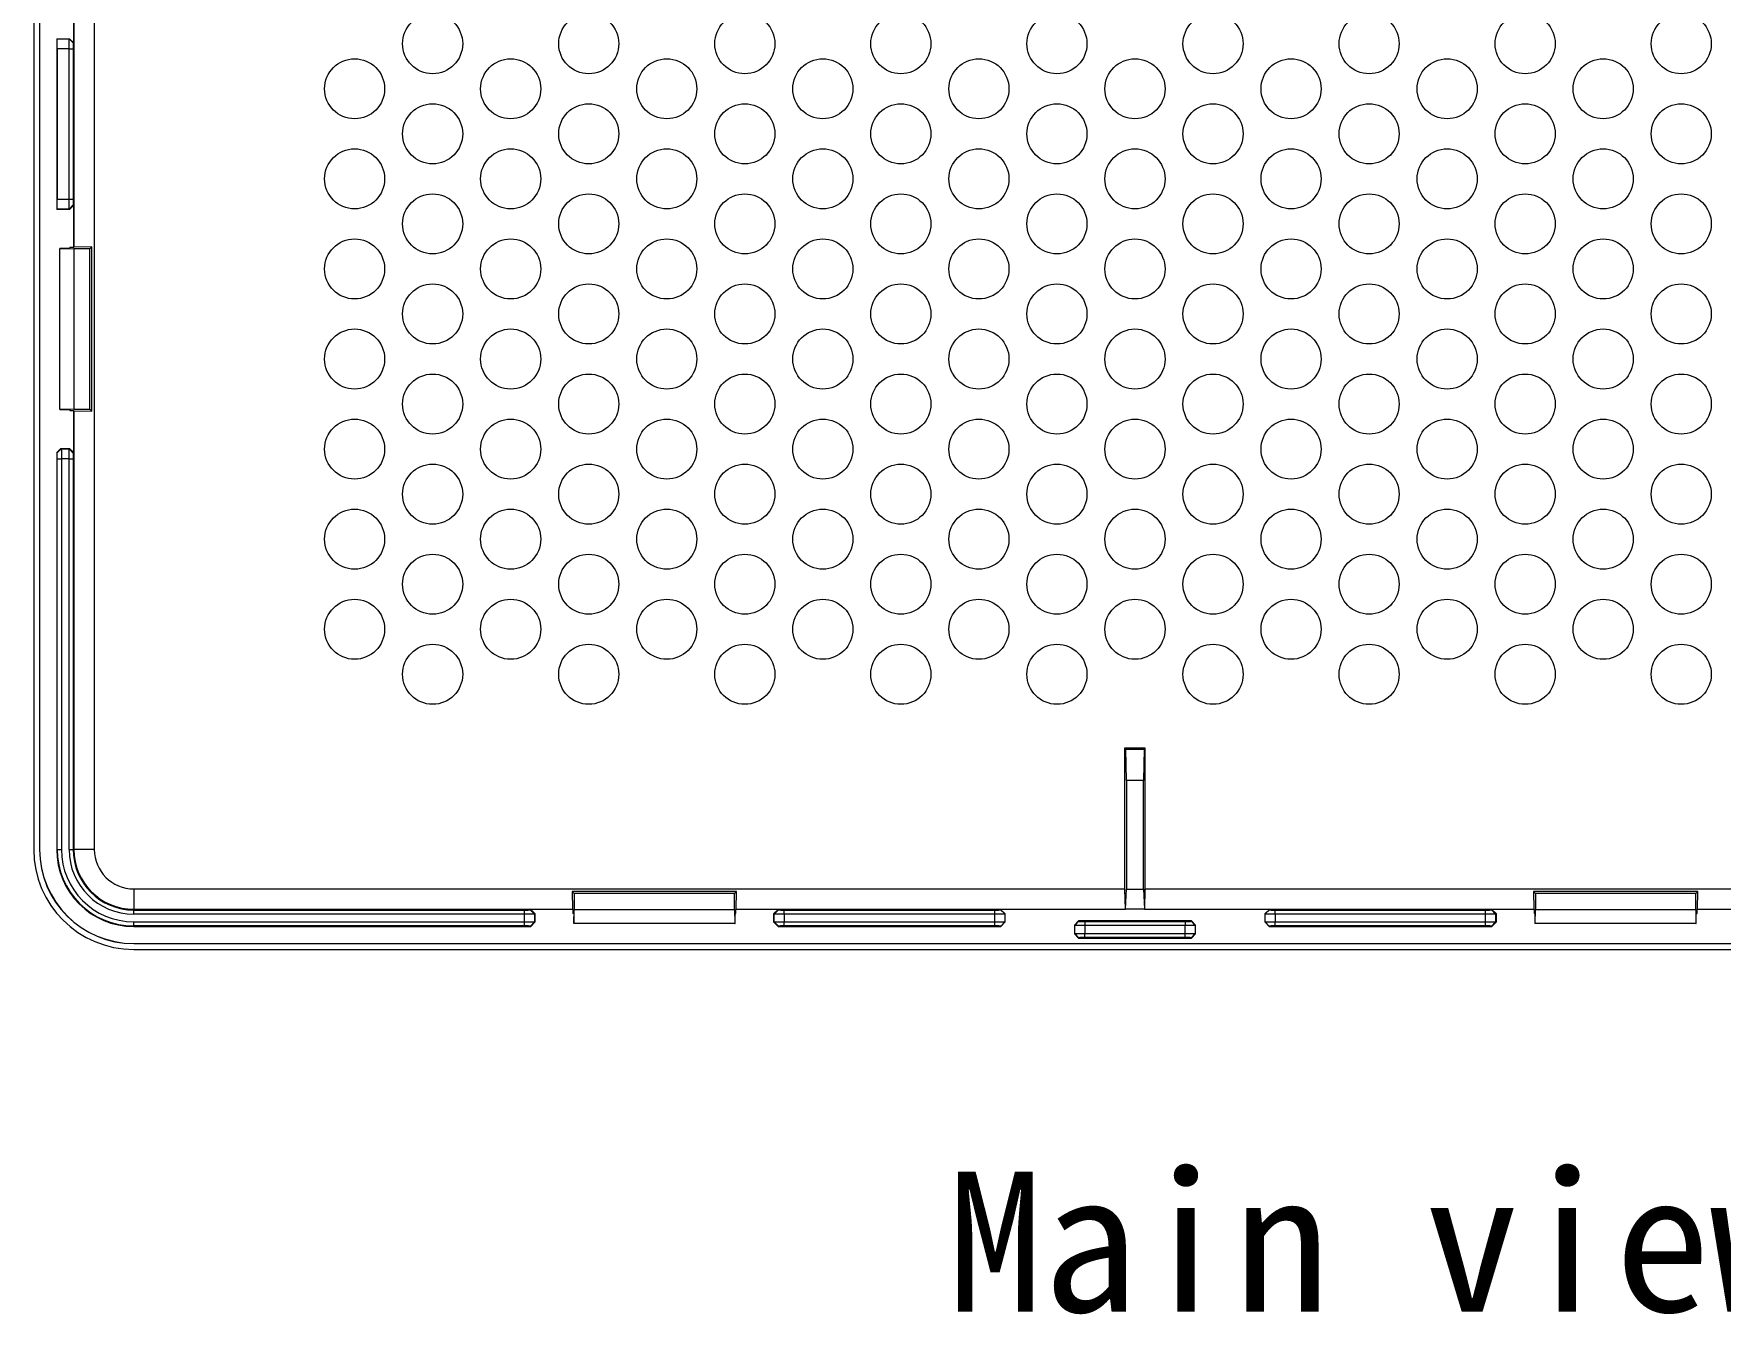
# Model space of a CAD drawing. Header units: millimetres. Extents: x 2 to 295, y 1 to 209.
# Drawn here: x 57.42 to 99.54, y 109.53 to 141.51 of the extents above; entities that cross this region are included whole.
import ezdxf

# ---------------------------------------------------------------- set-up
doc = ezdxf.new("R2010")
doc.units = ezdxf.units.MM
doc.layers.add('SLD-0', color=179, linetype='Continuous')
doc.styles.add('5', font='simfang.ttf')

msp = doc.modelspace()

# ---------------------------------------------------------------- linework, layer by layer
at = {"color": 7, "linetype": 'Continuous', "lineweight": 15}
for p, q in [((57.4241, 168.1367), (57.4241, 121.1367)), ((57.5696, 168.1367), (57.5696, 121.1367)), ((57.5718, 168.1367), (57.5718, 121.1367)), ((58.4221, 141.2821), (58.4221, 144.3959)), ((58.4276, 144.3904), (58.4276, 136.1785)), ((58.936, 144.3788), (58.936, 121.1367)), ((57.9971, 141.3867), (57.9971, 137.1208)), ((57.9971, 141.3867), (58.0073, 141.3867)), ((58.0073, 141.3867), (58.3095, 141.3867)), ((58.013, 141.1367), (58.013, 137.3811)), ((58.3062, 141.1367), (58.013, 141.1367)), ((58.3062, 141.1367), (58.4085, 141.1367)), ((58.3062, 137.3811), (58.3062, 141.1367)), ((58.3095, 141.3867), (58.4118, 141.2821)), ((58.3095, 141.3867), (58.3197, 141.3867)), ((58.3197, 141.3867), (58.4221, 141.2821)), ((58.4085, 141.1367), (58.4085, 137.3811)), ((58.4221, 141.2821), (58.4118, 141.2821)), ((58.4221, 137.2255), (58.4221, 141.2821)), ((58.013, 137.3811), (58.3062, 137.3811)), ((58.3062, 137.3811), (58.4085, 137.3811)), ((57.9971, 137.1208), (58.0074, 137.1312)), ((58.3198, 137.1208), (57.9971, 137.1208)), ((58.3094, 137.1312), (58.0074, 137.1312)), ((58.3094, 137.1312), (58.4117, 137.2358)), ((58.3198, 137.1208), (58.3094, 137.1312)), ((58.4221, 137.2255), (58.3198, 137.1208)), ((58.4117, 137.2358), (58.4221, 137.2255)), ((58.4221, 136.173), (58.4221, 137.2255)), ((58.3221, 136.1503), (58.0721, 136.1503)), ((58.0721, 136.1447), (58.0721, 136.1503)), ((58.0721, 132.1288), (58.0721, 136.1447)), ((58.0721, 136.1447), (58.4221, 136.1367)), ((58.3221, 136.1503), (58.3221, 136.173)), ((58.4221, 136.173), (58.3221, 136.173)), ((58.4221, 136.173), (58.4276, 136.1785)), ((58.4221, 136.1367), (58.4221, 132.1367)), ((58.8221, 136.1367), (58.4221, 136.1367)), ((58.874, 136.1886), (58.4276, 136.1785)), ((58.874, 136.1886), (58.8221, 136.1367)), ((58.8221, 132.1367), (58.8221, 136.1367)), ((58.874, 132.0848), (58.874, 136.1886)), ((58.4221, 132.1367), (58.0721, 132.1288)), ((58.0721, 132.1288), (58.0721, 132.1231)), ((58.0721, 132.1231), (58.3221, 132.1231)), ((58.3221, 132.1231), (58.3221, 132.1004)), ((58.3221, 132.1004), (58.4221, 132.1004)), ((58.4221, 132.1367), (58.8221, 132.1367)), ((58.4276, 132.0949), (58.4221, 132.1004)), ((58.4221, 131.048), (58.4221, 132.1004)), ((58.4276, 132.0949), (58.874, 132.0848)), ((58.4276, 132.0949), (58.4276, 121.1367)), ((58.874, 132.0848), (58.8221, 132.1367)), ((57.9971, 131.0503), (58.1017, 131.1526)), ((57.9971, 131.0503), (57.9971, 121.1367)), ((58.0074, 131.0399), (57.9971, 131.0503)), ((58.0074, 131.0399), (58.112, 131.1423)), ((58.1017, 131.1526), (58.112, 131.1423)), ((58.1017, 131.1526), (58.3198, 131.1526)), ((58.112, 131.1423), (58.3094, 131.1423)), ((58.3094, 131.1423), (58.3198, 131.1526)), ((58.3094, 131.1423), (58.4117, 131.0376)), ((58.3198, 131.1526), (58.4221, 131.048)), ((58.4221, 131.048), (58.4117, 131.0376)), ((58.4221, 121.1367), (58.4221, 131.048)), ((58.0107, 130.8923), (58.1153, 130.8923)), ((58.0107, 121.1367), (58.0107, 130.8923)), ((58.3062, 130.8923), (58.1153, 130.8923)), ((58.1153, 130.8923), (58.1153, 121.1367)), ((58.3062, 130.8923), (58.4085, 130.8923)), ((58.3062, 121.1367), (58.3062, 130.8923)), ((58.4085, 130.8923), (58.4085, 121.1367)), ((84.6639, 123.6701), (84.6639, 120.1509)), ((84.6639, 123.6701), (84.6923, 123.6418)), ((85.1797, 123.6701), (84.6639, 123.6701)), ((84.7093, 122.8571), (84.6923, 123.6418)), ((84.6923, 123.6418), (85.1513, 123.6418)), ((85.1513, 123.6418), (85.1343, 122.8571)), ((85.1797, 123.6701), (85.1513, 123.6418)), ((85.1797, 120.1509), (85.1797, 123.6701)), ((84.7093, 122.8571), (84.7093, 120.1425)), ((85.1343, 122.8571), (84.7093, 122.8571)), ((85.1343, 120.1425), (85.1343, 122.8571)), ((57.5696, 121.1367), (57.5718, 121.1367)), ((58.0107, 121.1367), (57.9971, 121.1367)), ((58.0107, 121.1367), (58.1153, 121.1367)), ((58.3062, 121.1367), (58.4085, 121.1367)), ((58.4085, 121.1367), (58.4221, 121.1367)), ((58.4276, 121.1367), (58.4221, 121.1367)), ((58.936, 121.1367), (58.4276, 121.1367)), ((59.9218, 120.1509), (59.9218, 119.6425)), ((59.9218, 120.1509), (84.6639, 120.1509)), ((70.8699, 120.0889), (70.88, 119.6425)), ((70.8699, 120.0889), (70.9218, 120.037)), ((74.9737, 120.0889), (70.8699, 120.0889)), ((70.9218, 120.037), (70.9218, 119.637)), ((74.9218, 120.037), (70.9218, 120.037)), ((74.9737, 120.0889), (74.9218, 120.037)), ((74.9218, 119.637), (74.9218, 120.037)), ((74.9636, 119.6425), (74.9737, 120.0889)), ((84.6639, 120.1509), (84.6755, 119.6425)), ((84.681, 119.6425), (84.7093, 120.1425)), ((84.7093, 120.1425), (85.1343, 120.1425)), ((85.1343, 120.1425), (85.1627, 119.6425)), ((85.1682, 119.6425), (85.1797, 120.1509)), ((85.1797, 120.1509), (109.9218, 120.1509)), ((94.8699, 120.0889), (94.9218, 120.037)), ((98.9737, 120.0889), (94.8699, 120.0889)), ((94.8699, 120.0889), (94.88, 119.6425)), ((98.9218, 120.037), (94.9218, 120.037)), ((94.9218, 120.037), (94.9218, 119.637)), ((98.9737, 120.0889), (98.9218, 120.037)), ((98.9218, 119.637), (98.9218, 120.037)), ((98.9636, 119.6425), (98.9737, 120.0889)), ((59.9218, 119.637), (59.9218, 119.6425)), ((59.9218, 119.6425), (70.88, 119.6425)), ((59.9218, 119.6234), (59.9218, 119.637)), ((69.8331, 119.637), (59.9218, 119.637)), ((59.9218, 119.5211), (59.9218, 119.6234)), ((59.9218, 119.6234), (69.6774, 119.6234)), ((69.6774, 119.5211), (69.6774, 119.6234)), ((69.8228, 119.6266), (69.8331, 119.637)), ((69.9274, 119.5243), (69.8228, 119.6266)), ((69.8331, 119.637), (69.9377, 119.5347)), ((70.8855, 119.637), (69.8331, 119.637)), ((70.8855, 119.637), (70.88, 119.6425)), ((70.8855, 119.637), (70.8855, 119.537)), ((70.9139, 119.287), (70.9218, 119.637)), ((70.9218, 119.637), (74.9218, 119.637)), ((74.9218, 119.637), (74.9298, 119.287)), ((74.9636, 119.6425), (74.9581, 119.637)), ((74.9581, 119.537), (74.9581, 119.637)), ((76.0106, 119.637), (74.9581, 119.637)), ((74.9636, 119.6425), (84.6755, 119.6425)), ((75.9059, 119.5347), (76.0106, 119.637)), ((75.9163, 119.5243), (76.0209, 119.6266)), ((76.0106, 119.637), (76.0209, 119.6266)), ((81.5672, 119.637), (76.0106, 119.637)), ((76.1662, 119.5211), (76.1662, 119.6234)), ((76.1662, 119.6234), (81.4218, 119.6234)), ((81.4218, 119.5211), (81.4218, 119.6234)), ((81.5672, 119.6267), (81.5672, 119.637)), ((81.5672, 119.637), (81.6718, 119.5346)), ((84.681, 119.637), (81.5672, 119.637)), ((81.6718, 119.5244), (81.5672, 119.6267)), ((84.681, 119.637), (84.6755, 119.6425)), ((84.681, 119.6425), (84.681, 119.637)), ((85.1627, 119.6425), (84.681, 119.6425)), ((85.1682, 119.6425), (85.1627, 119.637)), ((85.1627, 119.637), (85.1627, 119.6425)), ((88.2765, 119.637), (85.1627, 119.637)), ((85.1682, 119.6425), (94.88, 119.6425)), ((88.1718, 119.5346), (88.2765, 119.637)), ((88.1718, 119.5244), (88.2765, 119.6267)), ((88.2765, 119.637), (88.2765, 119.6267)), ((93.8331, 119.637), (88.2765, 119.637)), ((88.4218, 119.5211), (88.4218, 119.6234)), ((88.4218, 119.6234), (93.6774, 119.6234)), ((93.6774, 119.5211), (93.6774, 119.6234)), ((93.8228, 119.6266), (93.8331, 119.637)), ((93.9274, 119.5243), (93.8228, 119.6266)), ((93.8331, 119.637), (93.9377, 119.5347)), ((94.8855, 119.637), (93.8331, 119.637)), ((94.8855, 119.637), (94.88, 119.6425)), ((94.8855, 119.637), (94.8855, 119.537)), ((94.9139, 119.287), (94.9218, 119.637)), ((94.9218, 119.637), (98.9218, 119.637)), ((98.9218, 119.637), (98.9298, 119.287)), ((98.9636, 119.6425), (98.9581, 119.637)), ((98.9581, 119.537), (98.9581, 119.637)), ((100.0106, 119.637), (98.9581, 119.637)), ((98.9636, 119.6425), (109.9218, 119.6425)), ((69.6774, 119.5211), (59.9218, 119.5211)), ((59.9218, 119.2256), (59.9218, 119.3302)), ((59.9218, 119.3302), (69.6774, 119.3302)), ((69.6774, 119.2256), (59.9218, 119.2256)), ((59.9218, 119.2256), (59.9218, 119.212)), ((59.9218, 119.212), (69.8354, 119.212)), ((69.6774, 119.3302), (69.6774, 119.5211)), ((69.6774, 119.2256), (69.6774, 119.3302)), ((69.825, 119.2223), (69.9274, 119.3269)), ((69.8354, 119.212), (69.825, 119.2223)), ((69.9377, 119.3166), (69.8354, 119.212)), ((69.9377, 119.5347), (69.9274, 119.5243)), ((69.9274, 119.5243), (69.9274, 119.3269)), ((69.9274, 119.3269), (69.9377, 119.3166)), ((69.9377, 119.5347), (69.9377, 119.3166)), ((70.9082, 119.537), (70.8855, 119.537)), ((70.9082, 119.537), (70.9082, 119.287)), ((70.9139, 119.287), (70.9082, 119.287)), ((74.9298, 119.287), (70.9139, 119.287)), ((74.9298, 119.287), (74.9354, 119.287)), ((74.9354, 119.537), (74.9581, 119.537)), ((74.9354, 119.287), (74.9354, 119.537)), ((75.9163, 119.5243), (75.9059, 119.5347)), ((75.9059, 119.3166), (75.9059, 119.5347)), ((75.9059, 119.3166), (75.9163, 119.3269)), ((76.0083, 119.212), (75.9059, 119.3166)), ((75.9163, 119.3269), (75.9163, 119.5243)), ((76.0186, 119.2223), (75.9163, 119.3269)), ((76.0186, 119.2223), (76.0083, 119.212)), ((76.0083, 119.212), (81.5695, 119.212)), ((81.4218, 119.5211), (76.1662, 119.5211)), ((76.1662, 119.5211), (76.1662, 119.3302)), ((76.1662, 119.2256), (76.1662, 119.3302)), ((76.1662, 119.3302), (81.4218, 119.3302)), ((81.4218, 119.2256), (76.1662, 119.2256)), ((81.4218, 119.3302), (81.4218, 119.5211)), ((81.4218, 119.2256), (81.4218, 119.3302)), ((81.5695, 119.2222), (81.6718, 119.3269)), ((81.6718, 119.3166), (81.5695, 119.212)), ((81.5695, 119.212), (81.5695, 119.2222)), ((81.6718, 119.5346), (81.6718, 119.5244)), ((81.6718, 119.5244), (81.6718, 119.3269)), ((81.6718, 119.3269), (81.6718, 119.3166)), ((83.4082, 119.246), (83.5105, 119.3506)), ((83.4163, 119.2379), (83.4082, 119.246)), ((83.4082, 119.246), (83.4082, 119.028)), ((83.5186, 119.3425), (83.4163, 119.2379)), ((83.4163, 119.0361), (83.4163, 119.2379)), ((83.5105, 119.3506), (83.5186, 119.3425)), ((86.3331, 119.3506), (83.5105, 119.3506)), ((83.6662, 119.3392), (86.1774, 119.3392)), ((83.6662, 119.3392), (83.6662, 119.2346)), ((86.1774, 119.2346), (83.6662, 119.2346)), ((83.6662, 119.2346), (83.6662, 119.0393)), ((86.1774, 119.3392), (86.1774, 119.2346)), ((86.1774, 119.0393), (86.1774, 119.2346)), ((86.325, 119.3425), (86.3331, 119.3506)), ((86.325, 119.3425), (86.4274, 119.2379)), ((86.3331, 119.3506), (86.4354, 119.246)), ((86.4354, 119.246), (86.4274, 119.2379)), ((86.4274, 119.2379), (86.4274, 119.0361)), ((86.4354, 119.028), (86.4354, 119.246)), ((88.1718, 119.5244), (88.1718, 119.5346)), ((88.1718, 119.3269), (88.1718, 119.5244)), ((88.2742, 119.2222), (88.1718, 119.3269)), ((88.1718, 119.3166), (88.1718, 119.3269)), ((88.2742, 119.212), (88.1718, 119.3166)), ((88.2742, 119.2222), (88.2742, 119.212)), ((88.2742, 119.212), (93.8354, 119.212)), ((93.6774, 119.5211), (88.4218, 119.5211)), ((88.4218, 119.5211), (88.4218, 119.3302)), ((88.4218, 119.2256), (88.4218, 119.3302)), ((88.4218, 119.3302), (93.6774, 119.3302)), ((93.6774, 119.2256), (88.4218, 119.2256)), ((93.6774, 119.3302), (93.6774, 119.5211)), ((93.6774, 119.2256), (93.6774, 119.3302)), ((93.825, 119.2223), (93.9274, 119.3269)), ((93.8354, 119.212), (93.825, 119.2223)), ((93.9377, 119.3166), (93.8354, 119.212)), ((93.9377, 119.5347), (93.9274, 119.5243)), ((93.9274, 119.5243), (93.9274, 119.3269)), ((93.9274, 119.3269), (93.9377, 119.3166)), ((93.9377, 119.5347), (93.9377, 119.3166)), ((94.9082, 119.537), (94.8855, 119.537)), ((94.9082, 119.537), (94.9082, 119.287)), ((94.9139, 119.287), (94.9082, 119.287)), ((98.9298, 119.287), (94.9139, 119.287)), ((98.9298, 119.287), (98.9354, 119.287)), ((98.9354, 119.537), (98.9581, 119.537)), ((98.9354, 119.287), (98.9354, 119.537)), ((59.9218, 118.7867), (109.9218, 118.7867)), ((59.9218, 118.7845), (59.9218, 118.7867)), ((59.9218, 118.7845), (109.9218, 118.7845)), ((83.4082, 119.028), (83.4163, 119.0361)), ((83.5105, 118.9234), (83.4082, 119.028)), ((83.5186, 118.9314), (83.4163, 119.0361)), ((83.5186, 118.9314), (83.5105, 118.9234)), ((83.5105, 118.9234), (86.3331, 118.9234)), ((83.6662, 118.9347), (83.6662, 119.0393)), ((83.6662, 119.0393), (86.1774, 119.0393)), ((86.1774, 118.9347), (83.6662, 118.9347)), ((86.1774, 118.9347), (86.1774, 119.0393)), ((86.325, 118.9314), (86.4274, 119.0361)), ((86.3331, 118.9234), (86.325, 118.9314)), ((86.4354, 119.028), (86.3331, 118.9234)), ((86.4274, 119.0361), (86.4354, 119.028)), ((59.9218, 118.639), (109.9218, 118.639))]:
    msp.add_line(p, q, dxfattribs=at)
for centre in [(67.3848, 141.2617), (71.2819, 141.2617), (75.179, 141.2617), (79.0762, 141.2617), (82.9733, 141.2617), (86.8704, 141.2617), (90.7675, 141.2617), (94.6646, 141.2617), (98.5617, 141.2617), (65.4363, 140.1367), (69.3334, 140.1367), (73.2305, 140.1367), (77.1276, 140.1367), (81.0247, 140.1367), (84.9218, 140.1367), (88.8189, 140.1367), (92.7161, 140.1367), (96.6132, 140.1367), (67.3848, 139.0117), (71.2819, 139.0117), (75.179, 139.0117), (79.0762, 139.0117), (82.9733, 139.0117), (86.8704, 139.0117), (90.7675, 139.0117), (94.6646, 139.0117), (98.5617, 139.0117), (65.4363, 137.8867), (69.3334, 137.8867), (73.2305, 137.8867), (77.1276, 137.8867), (81.0247, 137.8867), (84.9218, 137.8867), (88.8189, 137.8867), (92.7161, 137.8867), (96.6132, 137.8867), (67.3848, 136.7617), (71.2819, 136.7617), (75.179, 136.7617), (79.0762, 136.7617), (82.9733, 136.7617), (86.8704, 136.7617), (90.7675, 136.7617), (94.6646, 136.7617), (98.5617, 136.7617), (65.4363, 135.6367), (69.3334, 135.6367), (73.2305, 135.6367), (77.1276, 135.6367), (81.0247, 135.6367), (84.9218, 135.6367), (88.8189, 135.6367), (92.7161, 135.6367), (96.6132, 135.6367), (67.3848, 134.5117), (71.2819, 134.5117), (75.179, 134.5117), (79.0762, 134.5117), (82.9733, 134.5117), (86.8704, 134.5117), (90.7675, 134.5117), (94.6646, 134.5117), (98.5617, 134.5117), (65.4363, 133.3867), (69.3334, 133.3867), (73.2305, 133.3867), (77.1276, 133.3867), (81.0247, 133.3867), (84.9218, 133.3867), (88.8189, 133.3867), (92.7161, 133.3867), (96.6132, 133.3867), (67.3848, 132.2617), (71.2819, 132.2617), (75.179, 132.2617), (79.0762, 132.2617), (82.9733, 132.2617), (86.8704, 132.2617), (90.7675, 132.2617), (94.6646, 132.2617), (98.5617, 132.2617), (65.4363, 131.1367), (69.3334, 131.1367), (73.2305, 131.1367), (77.1276, 131.1367), (81.0247, 131.1367), (84.9218, 131.1367), (88.8189, 131.1367), (92.7161, 131.1367), (96.6132, 131.1367), (67.3848, 130.0117), (71.2819, 130.0117), (75.179, 130.0117), (79.0762, 130.0117), (82.9733, 130.0117), (86.8704, 130.0117), (90.7675, 130.0117), (94.6646, 130.0117), (98.5617, 130.0117), (65.4363, 128.8867), (69.3334, 128.8867), (73.2305, 128.8867), (77.1276, 128.8867), (81.0247, 128.8867), (84.9218, 128.8867), (88.8189, 128.8867), (92.7161, 128.8867), (96.6132, 128.8867), (67.3848, 127.7617), (71.2819, 127.7617), (75.179, 127.7617), (79.0762, 127.7617), (82.9733, 127.7617), (86.8704, 127.7617), (90.7675, 127.7617), (94.6646, 127.7617), (98.5617, 127.7617), (65.4363, 126.6367), (69.3334, 126.6367), (73.2305, 126.6367), (77.1276, 126.6367), (81.0247, 126.6367), (84.9218, 126.6367), (88.8189, 126.6367), (92.7161, 126.6367), (96.6132, 126.6367), (67.3848, 125.5117), (71.2819, 125.5117), (75.179, 125.5117), (79.0762, 125.5117), (82.9733, 125.5117), (86.8704, 125.5117), (90.7675, 125.5117), (94.6646, 125.5117), (98.5617, 125.5117)]:
    msp.add_circle(centre, 0.75, dxfattribs=at)
for radius in [2.4977, 2.3523, 2.35, 1.9247, 1.9111, 1.8065, 1.6156, 1.5133, 1.4997, 1.4943, 0.9858]:
    msp.add_arc((59.9218, 121.1367), radius, 180, 270, dxfattribs=at)
for centre, start_param, end_param in [((58.0073, 141.1367), 4.712389, 6.2831853), ((58.0073, 137.3811), 3.1642819, 4.712389)]:
    msp.add_ellipse(centre, major_axis=(0, 0.25), ratio=0.0226932, start_param=start_param, end_param=end_param, dxfattribs=at)
for points, knots in [([(58.3062, 141.1367), (58.3062, 141.1471), (58.3062, 141.1681), (58.3063, 141.1995), (58.3064, 141.2303), (58.3066, 141.2602), (58.3069, 141.2883), (58.3072, 141.3172), (58.3076, 141.3455), (58.3082, 141.3675), (58.3088, 141.3834), (58.3092, 141.3855), (58.3095, 141.3867)], [0, 0, 0, 0, 0.0795568, 0.1606392, 0.2432473, 0.3273812, 0.4130409, 0.5002266, 0.6190354, 0.7501254, 0.8545026, 1, 1, 1, 1]), ([(58.4118, 141.2821), (58.4118, 141.2821), (58.4117, 141.2821), (58.4116, 141.2819), (58.4115, 141.2815), (58.4114, 141.2808), (58.4113, 141.2801), (58.4112, 141.2794), (58.4111, 141.2784), (58.411, 141.2771), (58.4108, 141.2755), (58.4107, 141.2734), (58.4106, 141.2715), (58.4105, 141.2693), (58.4104, 141.267), (58.4102, 141.2643), (58.4101, 141.2611), (58.41, 141.2583), (58.4099, 141.2551), (58.4098, 141.2519), (58.4097, 141.2483), (58.4096, 141.244), (58.4095, 141.2404), (58.4094, 141.2364), (58.4093, 141.2324), (58.4092, 141.2279), (58.4092, 141.2228), (58.4091, 141.2185), (58.409, 141.2138), (58.409, 141.2092), (58.4089, 141.2041), (58.4088, 141.1983), (58.4088, 141.1935), (58.4087, 141.1883), (58.4087, 141.1832), (58.4087, 141.1776), (58.4086, 141.1715), (58.4086, 141.1656), (58.4086, 141.1602), (58.4085, 141.1555), (58.4085, 141.1503), (58.4085, 141.1449), (58.4085, 141.1401), (58.4085, 141.1377), (58.4085, 141.1367)], [0, 0, 0, 0, 0.0156278, 0.0312554, 0.0625084, 0.0875117, 0.1025143, 0.1250175, 0.1413467, 0.1658395, 0.1964542, 0.2178854, 0.2500302, 0.2663589, 0.2908509, 0.3214646, 0.342895, 0.3750385, 0.3913665, 0.4158574, 0.4464697, 0.4678991, 0.500041, 0.5163682, 0.5408579, 0.5714686, 0.5928969, 0.6250373, 0.6413637, 0.6658522, 0.6964615, 0.7178888, 0.7500278, 0.7663536, 0.7908411, 0.8214493, 0.8428759, 0.8750139, 0.9000111, 0.91501, 0.9375076, 0.9687526, 0.9866081, 1, 1, 1, 1]), ([(58.3094, 137.1312), (58.3093, 137.1317), (58.309, 137.1328), (58.3087, 137.1379), (58.3084, 137.1443), (58.308, 137.1554), (58.3076, 137.1744), (58.3071, 137.2098), (58.3066, 137.2577), (58.3063, 137.3181), (58.3062, 137.3604), (58.3062, 137.3811)], [0, 0, 0, 0, 0.0763908, 0.1435861, 0.2015824, 0.2503769, 0.3812461, 0.5004604, 0.6728396, 0.8393534, 1, 1, 1, 1]), ([(58.4085, 137.3811), (58.4085, 137.3799), (58.4085, 137.3776), (58.4085, 137.3729), (58.4085, 137.3675), (58.4086, 137.3605), (58.4086, 137.3538), (58.4086, 137.3477), (58.4086, 137.3425), (58.4087, 137.3379), (58.4087, 137.3322), (58.4088, 137.3265), (58.4088, 137.3211), (58.4089, 137.3163), (58.4089, 137.312), (58.409, 137.3068), (58.4091, 137.3016), (58.4091, 137.2968), (58.4092, 137.2925), (58.4093, 137.2887), (58.4094, 137.2842), (58.4095, 137.2797), (58.4095, 137.2756), (58.4096, 137.272), (58.4097, 137.2688), (58.4098, 137.2651), (58.4099, 137.2615), (58.4101, 137.2583), (58.4102, 137.2555), (58.4103, 137.2532), (58.4104, 137.2504), (58.4105, 137.2478), (58.4106, 137.2456), (58.4107, 137.2438), (58.4108, 137.2423), (58.411, 137.2406), (58.4111, 137.2392), (58.4113, 137.2378), (58.4114, 137.2368), (58.4116, 137.2362), (58.4117, 137.2359), (58.4117, 137.2358), (58.4117, 137.2358)], [0, 0, 0, 0, 0.0156238, 0.0312476, 0.0624929, 0.0874902, 0.1249833, 0.1535513, 0.170693, 0.1964047, 0.2178317, 0.2499706, 0.2785394, 0.2956816, 0.3213942, 0.342822, 0.3749622, 0.4035322, 0.4206752, 0.4463889, 0.4678177, 0.4999594, 0.5285308, 0.5456746, 0.5713896, 0.5928195, 0.6249628, 0.6535355, 0.6706802, 0.6963964, 0.7178272, 0.7499719, 0.7785458, 0.7956911, 0.8214083, 0.8428398, 0.8749855, 0.8999889, 0.9374912, 0.9687444, 0.9866046, 1, 1, 1, 1]), ([(58.0107, 130.8923), (58.0107, 130.8935), (58.0107, 130.8959), (58.0107, 130.9007), (58.0107, 130.9061), (58.0107, 130.9115), (58.0107, 130.9162), (58.0106, 130.9212), (58.0106, 130.9263), (58.0106, 130.9315), (58.0105, 130.9362), (58.0105, 130.942), (58.0105, 130.9478), (58.0104, 130.9533), (58.0103, 130.9582), (58.0103, 130.9625), (58.0102, 130.9678), (58.0102, 130.9731), (58.0101, 130.978), (58.01, 130.9824), (58.0099, 130.9862), (58.0098, 130.9908), (58.0097, 130.9954), (58.0097, 130.9995), (58.0096, 131.0032), (58.0095, 131.0064), (58.0094, 131.0101), (58.0093, 131.0138), (58.0091, 131.0171), (58.009, 131.0199), (58.0089, 131.0223), (58.0088, 131.0251), (58.0087, 131.0277), (58.0086, 131.0299), (58.0084, 131.0318), (58.0083, 131.0334), (58.0082, 131.035), (58.0081, 131.0365), (58.008, 131.0375), (58.0078, 131.0383), (58.0077, 131.0391), (58.0076, 131.0396), (58.0075, 131.0398), (58.0074, 131.0399), (58.0074, 131.0399)], [0, 0, 0, 0, 0.01562372, 0.03124738, 0.06249246, 0.0874895, 0.10248837, 0.12498614, 0.15355389, 0.17069546, 0.19640699, 0.2178338, 0.24997248, 0.27854106, 0.29568317, 0.32139557, 0.34282317, 0.37496311, 0.4035329, 0.42067576, 0.44638932, 0.46781792, 0.4999594, 0.52853057, 0.54567428, 0.57138911, 0.59281877, 0.62496183, 0.65353438, 0.6706789, 0.69639494, 0.71782556, 0.74997, 0.77854373, 0.79568891, 0.82140588, 0.84283724, 0.87498268, 0.89998589, 0.91498843, 0.93749164, 0.96874465, 0.9866047, 1, 1, 1, 1]), ([(58.112, 131.1423), (58.1122, 131.1417), (58.1124, 131.1407), (58.1128, 131.1355), (58.113, 131.1291), (58.1134, 131.118), (58.1139, 131.099), (58.1144, 131.0636), (58.1149, 131.0158), (58.1153, 130.9553), (58.1153, 130.9131), (58.1153, 130.8923)], [0, 0, 0, 0, 0.0763909, 0.1435863, 0.2015827, 0.2503772, 0.3812466, 0.5004608, 0.67284, 0.8393536, 1, 1, 1, 1]), ([(58.3062, 130.8923), (58.3062, 130.9026), (58.3062, 130.9233), (58.3063, 130.9543), (58.3064, 130.9847), (58.3066, 131.0142), (58.3068, 131.0421), (58.3072, 131.0708), (58.3076, 131.0991), (58.3081, 131.1216), (58.3088, 131.1379), (58.3092, 131.1407), (58.3094, 131.1423)], [0, 0, 0, 0, 0.0796712, 0.1608215, 0.2434512, 0.3275601, 0.4131486, 0.5002165, 0.6192953, 0.7501167, 0.8567061, 1, 1, 1, 1]), ([(58.4117, 131.0376), (58.4117, 131.0376), (58.4117, 131.0375), (58.4116, 131.0373), (58.4114, 131.0368), (58.4113, 131.0358), (58.4111, 131.0345), (58.411, 131.033), (58.4109, 131.0316), (58.4108, 131.0301), (58.4106, 131.0281), (58.4105, 131.0258), (58.4104, 131.0234), (58.4103, 131.021), (58.4102, 131.0186), (58.4101, 131.0156), (58.4099, 131.0122), (58.4098, 131.0088), (58.4097, 131.0055), (58.4097, 131.0024), (58.4096, 130.9985), (58.4095, 130.9942), (58.4094, 130.9899), (58.4093, 130.9859), (58.4092, 130.9821), (58.4091, 130.9774), (58.4091, 130.9723), (58.409, 130.9674), (58.4089, 130.9627), (58.4089, 130.9585), (58.4088, 130.9531), (58.4088, 130.9475), (58.4087, 130.942), (58.4087, 130.9369), (58.4086, 130.9323), (58.4086, 130.9266), (58.4086, 130.9208), (58.4086, 130.9138), (58.4085, 130.9068), (58.4085, 130.9004), (58.4085, 130.8957), (58.4085, 130.8933), (58.4085, 130.8923)], [0, 0, 0, 0, 0.0156279, 0.0312556, 0.0625089, 0.0875123, 0.1250145, 0.1535891, 0.1707346, 0.1964518, 0.2178832, 0.2500281, 0.2786018, 0.2957468, 0.3214631, 0.3428936, 0.3750373, 0.4036097, 0.4207539, 0.446469, 0.4678985, 0.5000406, 0.5286117, 0.545755, 0.5714689, 0.5928973, 0.6250379, 0.6536076, 0.6707501, 0.6964628, 0.7178903, 0.7500295, 0.778598, 0.7957399, 0.8214517, 0.8428785, 0.8750167, 0.9000142, 0.9375071, 0.9687524, 0.986608, 1, 1, 1, 1]), ([(69.6774, 119.6234), (69.6786, 119.6234), (69.6809, 119.6234), (69.6856, 119.6234), (69.691, 119.6234), (69.698, 119.6234), (69.7047, 119.6235), (69.7108, 119.6235), (69.716, 119.6235), (69.7207, 119.6236), (69.7263, 119.6236), (69.7321, 119.6237), (69.7374, 119.6237), (69.7423, 119.6238), (69.7465, 119.6238), (69.7517, 119.6239), (69.757, 119.624), (69.7618, 119.624), (69.7661, 119.6241), (69.7699, 119.6242), (69.7744, 119.6243), (69.7789, 119.6244), (69.783, 119.6244), (69.7866, 119.6245), (69.7897, 119.6246), (69.7934, 119.6247), (69.797, 119.6248), (69.8002, 119.6249), (69.803, 119.6251), (69.8054, 119.6251), (69.8081, 119.6253), (69.8107, 119.6254), (69.8129, 119.6255), (69.8148, 119.6256), (69.8163, 119.6257), (69.8179, 119.6259), (69.8193, 119.626), (69.8207, 119.6262), (69.8218, 119.6263), (69.8224, 119.6265), (69.8227, 119.6266), (69.8227, 119.6266), (69.8228, 119.6266)], [0, 0, 0, 0, 0.0156238, 0.0312476, 0.0624929, 0.0874902, 0.1249833, 0.1535513, 0.170693, 0.1964047, 0.2178317, 0.2499706, 0.2785394, 0.2956816, 0.3213942, 0.342822, 0.3749622, 0.4035322, 0.4206752, 0.4463889, 0.4678177, 0.4999594, 0.5285308, 0.5456746, 0.5713896, 0.5928195, 0.6249628, 0.6535355, 0.6706802, 0.6963964, 0.7178272, 0.7499719, 0.7785458, 0.7956911, 0.8214083, 0.8428398, 0.8749855, 0.8999889, 0.9374912, 0.9687444, 0.9866046, 1, 1, 1, 1]), ([(76.0209, 119.6266), (76.0209, 119.6266), (76.021, 119.6266), (76.0213, 119.6265), (76.0218, 119.6263), (76.0228, 119.6262), (76.024, 119.626), (76.0255, 119.6259), (76.027, 119.6258), (76.0284, 119.6257), (76.0304, 119.6255), (76.0327, 119.6254), (76.0352, 119.6253), (76.0376, 119.6252), (76.0399, 119.6251), (76.0429, 119.625), (76.0463, 119.6248), (76.0497, 119.6247), (76.053, 119.6246), (76.0561, 119.6246), (76.0601, 119.6245), (76.0644, 119.6244), (76.0686, 119.6243), (76.0727, 119.6242), (76.0764, 119.6241), (76.0812, 119.624), (76.0862, 119.624), (76.0912, 119.6239), (76.0958, 119.6238), (76.1001, 119.6238), (76.1054, 119.6237), (76.1111, 119.6237), (76.1165, 119.6236), (76.1216, 119.6236), (76.1262, 119.6235), (76.132, 119.6235), (76.1377, 119.6235), (76.1447, 119.6235), (76.1517, 119.6234), (76.1582, 119.6234), (76.1629, 119.6234), (76.1652, 119.6234), (76.1662, 119.6234)], [0, 0, 0, 0, 0.0156279, 0.0312556, 0.0625089, 0.0875123, 0.1250145, 0.1535891, 0.1707346, 0.1964518, 0.2178832, 0.2500281, 0.2786018, 0.2957468, 0.3214631, 0.3428936, 0.3750373, 0.4036097, 0.4207539, 0.446469, 0.4678985, 0.5000406, 0.5286117, 0.545755, 0.5714689, 0.5928973, 0.6250379, 0.6536076, 0.6707501, 0.6964628, 0.7178903, 0.7500295, 0.778598, 0.7957399, 0.8214517, 0.8428785, 0.8750167, 0.9000142, 0.9375071, 0.9687524, 0.986608, 1, 1, 1, 1]), ([(81.4218, 119.6234), (81.423, 119.6234), (81.4254, 119.6234), (81.4301, 119.6234), (81.4356, 119.6234), (81.441, 119.6234), (81.4457, 119.6235), (81.4497, 119.6235), (81.4544, 119.6235), (81.4597, 119.6235), (81.4653, 119.6236), (81.4714, 119.6236), (81.4763, 119.6237), (81.4815, 119.6237), (81.4864, 119.6238), (81.4915, 119.6238), (81.4971, 119.6239), (81.5016, 119.624), (81.5062, 119.624), (81.5106, 119.6241), (81.5151, 119.6242), (81.5199, 119.6243), (81.5238, 119.6244), (81.5277, 119.6245), (81.5313, 119.6245), (81.5351, 119.6246), (81.539, 119.6248), (81.542, 119.6249), (81.5451, 119.625), (81.5479, 119.6251), (81.5507, 119.6252), (81.5535, 119.6253), (81.5557, 119.6254), (81.5577, 119.6255), (81.5596, 119.6257), (81.5613, 119.6258), (81.563, 119.6259), (81.5643, 119.6261), (81.5653, 119.6262), (81.566, 119.6263), (81.5666, 119.6264), (81.567, 119.6265), (81.5672, 119.6266), (81.5672, 119.6267), (81.5672, 119.6267)], [0, 0, 0, 0, 0.0156237, 0.0312474, 0.0624924, 0.0874895, 0.1024884, 0.1249861, 0.1413115, 0.1657987, 0.1964068, 0.2178336, 0.2499722, 0.2662981, 0.290786, 0.3213952, 0.3428228, 0.3749628, 0.3912893, 0.4157783, 0.4463889, 0.4678175, 0.499959, 0.5162864, 0.5407766, 0.5713887, 0.5928184, 0.6249616, 0.6412897, 0.6657811, 0.6963947, 0.7178253, 0.7499698, 0.7662987, 0.790791, 0.8214057, 0.8428371, 0.8749825, 0.8999858, 0.9149884, 0.9374916, 0.9687446, 0.9866047, 1, 1, 1, 1]), ([(88.2765, 119.6267), (88.2765, 119.6267), (88.2765, 119.6266), (88.2767, 119.6265), (88.2771, 119.6264), (88.2777, 119.6263), (88.2784, 119.6262), (88.2791, 119.6261), (88.2801, 119.626), (88.2814, 119.6259), (88.2831, 119.6257), (88.2851, 119.6256), (88.287, 119.6255), (88.2892, 119.6254), (88.2915, 119.6252), (88.2942, 119.6251), (88.2974, 119.625), (88.3003, 119.6249), (88.3034, 119.6248), (88.3066, 119.6247), (88.3103, 119.6246), (88.3145, 119.6245), (88.3182, 119.6244), (88.3221, 119.6243), (88.3262, 119.6242), (88.3306, 119.6241), (88.3357, 119.6241), (88.3401, 119.624), (88.3447, 119.6239), (88.3494, 119.6239), (88.3545, 119.6238), (88.3602, 119.6237), (88.3651, 119.6237), (88.3702, 119.6236), (88.3753, 119.6236), (88.3809, 119.6235), (88.3871, 119.6235), (88.3929, 119.6235), (88.3983, 119.6235), (88.403, 119.6234), (88.4082, 119.6234), (88.4137, 119.6234), (88.4184, 119.6234), (88.4208, 119.6234), (88.4218, 119.6234)], [0, 0, 0, 0, 0.0156278, 0.0312554, 0.0625084, 0.0875117, 0.1025143, 0.1250175, 0.1413467, 0.1658395, 0.1964542, 0.2178854, 0.2500302, 0.2663589, 0.2908509, 0.3214646, 0.342895, 0.3750385, 0.3913665, 0.4158574, 0.4464697, 0.4678991, 0.500041, 0.5163682, 0.5408579, 0.5714686, 0.5928969, 0.6250373, 0.6413637, 0.6658522, 0.6964615, 0.7178888, 0.7500278, 0.7663536, 0.7908411, 0.8214493, 0.8428759, 0.8750139, 0.9000111, 0.91501, 0.9375076, 0.9687526, 0.9866081, 1, 1, 1, 1]), ([(93.6774, 119.6234), (93.6786, 119.6234), (93.6809, 119.6234), (93.6856, 119.6234), (93.691, 119.6234), (93.698, 119.6234), (93.7047, 119.6235), (93.7108, 119.6235), (93.716, 119.6235), (93.7207, 119.6236), (93.7263, 119.6236), (93.7321, 119.6237), (93.7374, 119.6237), (93.7423, 119.6238), (93.7465, 119.6238), (93.7517, 119.6239), (93.757, 119.624), (93.7618, 119.624), (93.7661, 119.6241), (93.7699, 119.6242), (93.7744, 119.6243), (93.7789, 119.6244), (93.783, 119.6244), (93.7866, 119.6245), (93.7897, 119.6246), (93.7934, 119.6247), (93.797, 119.6248), (93.8002, 119.6249), (93.803, 119.6251), (93.8054, 119.6251), (93.8081, 119.6253), (93.8107, 119.6254), (93.8129, 119.6255), (93.8148, 119.6256), (93.8163, 119.6257), (93.8179, 119.6259), (93.8193, 119.626), (93.8207, 119.6262), (93.8218, 119.6263), (93.8224, 119.6265), (93.8227, 119.6266), (93.8227, 119.6266), (93.8228, 119.6266)], [0, 0, 0, 0, 0.0156238, 0.0312476, 0.0624929, 0.0874902, 0.1249833, 0.1535513, 0.170693, 0.1964047, 0.2178317, 0.2499706, 0.2785394, 0.2956816, 0.3213942, 0.342822, 0.3749622, 0.4035322, 0.4206752, 0.4463889, 0.4678177, 0.4999594, 0.5285308, 0.5456746, 0.5713896, 0.5928195, 0.6249628, 0.6535355, 0.6706802, 0.6963964, 0.7178272, 0.7499719, 0.7785458, 0.7956911, 0.8214083, 0.8428398, 0.8749855, 0.8999889, 0.9374912, 0.9687444, 0.9866046, 1, 1, 1, 1]), ([(69.9274, 119.5243), (69.9268, 119.5242), (69.9258, 119.5239), (69.9206, 119.5236), (69.9143, 119.5233), (69.9031, 119.5229), (69.8842, 119.5225), (69.8487, 119.5219), (69.8009, 119.5215), (69.7404, 119.5212), (69.6982, 119.5211), (69.6774, 119.5211)], [0, 0, 0, 0, 0.0763908, 0.14358607, 0.20158242, 0.25037691, 0.38124614, 0.50046039, 0.6728396, 0.83935344, 1, 1, 1, 1]), ([(69.6774, 119.3302), (69.6877, 119.3302), (69.7084, 119.3302), (69.7394, 119.3301), (69.7698, 119.33), (69.7993, 119.3298), (69.8272, 119.3296), (69.8559, 119.3292), (69.8842, 119.3288), (69.9067, 119.3282), (69.923, 119.3276), (69.9258, 119.3272), (69.9274, 119.3269)], [0, 0, 0, 0, 0.07967108, 0.16082133, 0.24345087, 0.32755978, 0.41314815, 0.50021607, 0.61929494, 0.75011639, 0.85670597, 1, 1, 1, 1]), ([(69.825, 119.2223), (69.825, 119.2223), (69.8249, 119.2224), (69.8247, 119.2225), (69.8241, 119.2226), (69.8234, 119.2228), (69.8226, 119.2229), (69.8216, 119.223), (69.8204, 119.2231), (69.8189, 119.2232), (69.8174, 119.2233), (69.8154, 119.2234), (69.813, 119.2236), (69.8105, 119.2237), (69.8081, 119.2238), (69.8057, 119.2239), (69.8026, 119.224), (69.7992, 119.2241), (69.7958, 119.2243), (69.7924, 119.2243), (69.7893, 119.2244), (69.7852, 119.2245), (69.7809, 119.2246), (69.7765, 119.2247), (69.7724, 119.2248), (69.7686, 119.2249), (69.7638, 119.225), (69.7587, 119.225), (69.7536, 119.2251), (69.7489, 119.2252), (69.7446, 119.2252), (69.7392, 119.2253), (69.7334, 119.2253), (69.7279, 119.2254), (69.7227, 119.2254), (69.7181, 119.2255), (69.7122, 119.2255), (69.7064, 119.2255), (69.701, 119.2256), (69.6962, 119.2256), (69.691, 119.2256), (69.6856, 119.2256), (69.6808, 119.2256), (69.6785, 119.2256), (69.6774, 119.2256)], [0, 0, 0, 0, 0.0156277, 0.0312554, 0.0625084, 0.0875117, 0.1025142, 0.1250174, 0.1535917, 0.1707371, 0.1964541, 0.2178853, 0.25003, 0.2786035, 0.2957483, 0.3214644, 0.3428948, 0.3750382, 0.4036105, 0.4207545, 0.4464694, 0.4678988, 0.5000407, 0.5286115, 0.5457547, 0.5714683, 0.5928966, 0.6250369, 0.6536064, 0.6707488, 0.6964613, 0.7178886, 0.7500276, 0.7785959, 0.7957377, 0.8214493, 0.8428759, 0.8750139, 0.9000111, 0.91501, 0.9375076, 0.9687527, 0.9866081, 1, 1, 1, 1]), ([(76.1662, 119.5211), (76.1559, 119.5211), (76.1352, 119.5211), (76.1043, 119.5212), (76.0738, 119.5213), (76.0443, 119.5215), (76.0165, 119.5217), (75.9878, 119.5221), (75.9595, 119.5225), (75.937, 119.523), (75.9206, 119.5237), (75.9179, 119.5241), (75.9163, 119.5243)], [0, 0, 0, 0, 0.0796712, 0.1608215, 0.2434512, 0.3275601, 0.4131486, 0.5002165, 0.6192954, 0.7501167, 0.8567062, 1, 1, 1, 1]), ([(75.9163, 119.3269), (75.9168, 119.3271), (75.9179, 119.3273), (75.923, 119.3277), (75.9294, 119.3279), (75.9405, 119.3283), (75.9595, 119.3288), (75.9949, 119.3293), (76.0428, 119.3298), (76.1032, 119.3301), (76.1455, 119.3302), (76.1662, 119.3302)], [0, 0, 0, 0, 0.0763909, 0.1435863, 0.2015827, 0.2503772, 0.3812466, 0.5004608, 0.67284, 0.8393536, 1, 1, 1, 1]), ([(76.1662, 119.2256), (76.165, 119.2256), (76.1626, 119.2256), (76.1579, 119.2256), (76.1524, 119.2256), (76.147, 119.2256), (76.1423, 119.2256), (76.1374, 119.2255), (76.1323, 119.2255), (76.127, 119.2255), (76.1223, 119.2254), (76.1166, 119.2254), (76.1107, 119.2254), (76.1053, 119.2253), (76.1004, 119.2252), (76.096, 119.2252), (76.0907, 119.2251), (76.0854, 119.2251), (76.0805, 119.225), (76.0762, 119.2249), (76.0723, 119.2248), (76.0677, 119.2247), (76.0632, 119.2246), (76.059, 119.2245), (76.0553, 119.2245), (76.0522, 119.2244), (76.0484, 119.2243), (76.0447, 119.2242), (76.0415, 119.224), (76.0387, 119.2239), (76.0362, 119.2238), (76.0335, 119.2237), (76.0308, 119.2236), (76.0286, 119.2235), (76.0267, 119.2233), (76.0252, 119.2232), (76.0235, 119.2231), (76.0221, 119.223), (76.021, 119.2229), (76.0202, 119.2227), (76.0195, 119.2226), (76.019, 119.2225), (76.0187, 119.2224), (76.0186, 119.2223), (76.0186, 119.2223)], [0, 0, 0, 0, 0.0156237, 0.0312474, 0.0624925, 0.0874895, 0.1024884, 0.1249861, 0.1535539, 0.1706955, 0.196407, 0.2178338, 0.2499725, 0.2785411, 0.2956832, 0.3213956, 0.3428232, 0.3749631, 0.4035329, 0.4206758, 0.4463893, 0.4678179, 0.4999594, 0.5285306, 0.5456743, 0.5713891, 0.5928188, 0.6249618, 0.6535344, 0.6706789, 0.6963949, 0.7178256, 0.74997, 0.7785437, 0.7956889, 0.8214059, 0.8428372, 0.8749827, 0.8999859, 0.9149884, 0.9374916, 0.9687446, 0.9866047, 1, 1, 1, 1]), ([(81.6718, 119.5244), (81.6715, 119.5243), (81.6708, 119.524), (81.666, 119.5237), (81.6599, 119.5234), (81.6492, 119.523), (81.6306, 119.5225), (81.5952, 119.522), (81.5469, 119.5215), (81.4857, 119.5212), (81.4428, 119.5211), (81.4218, 119.5211)], [0, 0, 0, 0, 0.0780575, 0.1458106, 0.2032548, 0.2503863, 0.3815268, 0.5004727, 0.6730315, 0.8395414, 1, 1, 1, 1]), ([(81.4218, 119.3302), (81.4322, 119.3302), (81.4532, 119.3302), (81.4846, 119.3301), (81.5154, 119.33), (81.5453, 119.3298), (81.5734, 119.3295), (81.6023, 119.3292), (81.6306, 119.3287), (81.6526, 119.3282), (81.6685, 119.3276), (81.6706, 119.3271), (81.6718, 119.3269)], [0, 0, 0, 0, 0.0795567, 0.160639, 0.243247, 0.3273808, 0.4130405, 0.5002262, 0.619035, 0.7501251, 0.8545024, 1, 1, 1, 1]), ([(81.5695, 119.2222), (81.5695, 119.2223), (81.5695, 119.2223), (81.5693, 119.2224), (81.5689, 119.2226), (81.5682, 119.2227), (81.5675, 119.2228), (81.5668, 119.2229), (81.5657, 119.223), (81.5644, 119.2231), (81.5628, 119.2232), (81.5607, 119.2234), (81.5587, 119.2235), (81.5565, 119.2236), (81.5542, 119.2237), (81.5514, 119.2239), (81.5482, 119.224), (81.5453, 119.2241), (81.5421, 119.2242), (81.5388, 119.2243), (81.5351, 119.2244), (81.5308, 119.2245), (81.5271, 119.2246), (81.5231, 119.2247), (81.519, 119.2248), (81.5145, 119.2249), (81.5093, 119.2249), (81.5049, 119.225), (81.5002, 119.2251), (81.4954, 119.2252), (81.4902, 119.2252), (81.4844, 119.2253), (81.4795, 119.2253), (81.4742, 119.2254), (81.469, 119.2254), (81.4634, 119.2255), (81.4571, 119.2255), (81.4512, 119.2255), (81.4457, 119.2256), (81.4409, 119.2256), (81.4356, 119.2256), (81.4301, 119.2256), (81.4253, 119.2256), (81.4229, 119.2256), (81.4218, 119.2256)], [0, 0, 0, 0, 0.0156278, 0.0312554, 0.0625084, 0.0875117, 0.1025143, 0.1250175, 0.1413467, 0.1658395, 0.1964542, 0.2178854, 0.2500302, 0.2663589, 0.2908509, 0.3214646, 0.342895, 0.3750385, 0.3913665, 0.4158574, 0.4464697, 0.4678991, 0.500041, 0.5163682, 0.5408579, 0.5714686, 0.5928969, 0.6250373, 0.6413637, 0.6658522, 0.6964615, 0.7178888, 0.7500278, 0.7663536, 0.7908411, 0.8214493, 0.8428759, 0.8750139, 0.9000111, 0.91501, 0.9375076, 0.9687526, 0.9866081, 1, 1, 1, 1]), ([(83.6662, 119.2346), (83.6559, 119.2346), (83.6352, 119.2346), (83.6043, 119.2347), (83.5738, 119.2349), (83.5443, 119.235), (83.5165, 119.2353), (83.4878, 119.2356), (83.4595, 119.2361), (83.437, 119.2366), (83.4206, 119.2372), (83.4179, 119.2377), (83.4163, 119.2379)], [0, 0, 0, 0, 0.07967108, 0.16082133, 0.24345087, 0.32755978, 0.41314815, 0.50021607, 0.61929494, 0.75011639, 0.85670597, 1, 1, 1, 1]), ([(83.5186, 119.3425), (83.5186, 119.3425), (83.5187, 119.3424), (83.519, 119.3423), (83.5195, 119.3422), (83.5203, 119.3421), (83.5211, 119.342), (83.5221, 119.3419), (83.5233, 119.3418), (83.5248, 119.3416), (83.5262, 119.3415), (83.5283, 119.3414), (83.5306, 119.3413), (83.5331, 119.3411), (83.5356, 119.341), (83.5379, 119.3409), (83.541, 119.3408), (83.5444, 119.3407), (83.5479, 119.3406), (83.5512, 119.3405), (83.5544, 119.3404), (83.5584, 119.3403), (83.5628, 119.3402), (83.5671, 119.3401), (83.5712, 119.34), (83.575, 119.34), (83.5798, 119.3399), (83.585, 119.3398), (83.59, 119.3397), (83.5947, 119.3397), (83.599, 119.3396), (83.6045, 119.3396), (83.6102, 119.3395), (83.6158, 119.3394), (83.6209, 119.3394), (83.6256, 119.3394), (83.6314, 119.3393), (83.6373, 119.3393), (83.6427, 119.3393), (83.6474, 119.3393), (83.6526, 119.3393), (83.6581, 119.3393), (83.6628, 119.3392), (83.6652, 119.3392), (83.6662, 119.3392)], [0, 0, 0, 0, 0.0156277, 0.0312554, 0.0625084, 0.0875117, 0.1025142, 0.1250174, 0.1535917, 0.1707371, 0.1964541, 0.2178853, 0.25003, 0.2786035, 0.2957483, 0.3214644, 0.3428948, 0.3750382, 0.4036105, 0.4207545, 0.4464694, 0.4678988, 0.5000407, 0.5286115, 0.5457547, 0.5714683, 0.5928966, 0.6250369, 0.6536064, 0.6707488, 0.6964613, 0.7178886, 0.7500276, 0.7785959, 0.7957377, 0.8214493, 0.8428759, 0.8750139, 0.9000111, 0.91501, 0.9375076, 0.9687527, 0.9866081, 1, 1, 1, 1]), ([(86.1774, 119.3392), (86.1786, 119.3392), (86.181, 119.3392), (86.1858, 119.3393), (86.1912, 119.3393), (86.1966, 119.3393), (86.2013, 119.3393), (86.2063, 119.3393), (86.2114, 119.3393), (86.2166, 119.3394), (86.2213, 119.3394), (86.2271, 119.3394), (86.2329, 119.3395), (86.2384, 119.3395), (86.2433, 119.3396), (86.2476, 119.3396), (86.2529, 119.3397), (86.2582, 119.3398), (86.2631, 119.3399), (86.2675, 119.3399), (86.2713, 119.34), (86.2759, 119.3401), (86.2805, 119.3402), (86.2846, 119.3403), (86.2883, 119.3404), (86.2915, 119.3405), (86.2952, 119.3406), (86.2989, 119.3407), (86.3022, 119.3408), (86.305, 119.3409), (86.3074, 119.341), (86.3102, 119.3411), (86.3128, 119.3413), (86.315, 119.3414), (86.3169, 119.3415), (86.3185, 119.3416), (86.3201, 119.3417), (86.3216, 119.3419), (86.3227, 119.342), (86.3234, 119.3421), (86.3242, 119.3422), (86.3247, 119.3423), (86.3249, 119.3424), (86.325, 119.3425), (86.325, 119.3425)], [0, 0, 0, 0, 0.0156237, 0.0312474, 0.0624925, 0.0874895, 0.1024884, 0.1249861, 0.1535539, 0.1706955, 0.196407, 0.2178338, 0.2499725, 0.2785411, 0.2956832, 0.3213956, 0.3428232, 0.3749631, 0.4035329, 0.4206758, 0.4463893, 0.4678179, 0.4999594, 0.5285306, 0.5456743, 0.5713891, 0.5928188, 0.6249618, 0.6535344, 0.6706789, 0.6963949, 0.7178256, 0.74997, 0.7785437, 0.7956889, 0.8214059, 0.8428372, 0.8749827, 0.8999859, 0.9149884, 0.9374916, 0.9687446, 0.9866047, 1, 1, 1, 1]), ([(86.4274, 119.2379), (86.4268, 119.2378), (86.4258, 119.2375), (86.4206, 119.2372), (86.4143, 119.2369), (86.4031, 119.2365), (86.3842, 119.2361), (86.3487, 119.2355), (86.3009, 119.235), (86.2404, 119.2347), (86.1982, 119.2347), (86.1774, 119.2346)], [0, 0, 0, 0, 0.0763909, 0.1435863, 0.2015827, 0.2503772, 0.3812465, 0.5004608, 0.67284, 0.8393536, 1, 1, 1, 1]), ([(88.4218, 119.5211), (88.4114, 119.5211), (88.3904, 119.5211), (88.3591, 119.5212), (88.3282, 119.5213), (88.2984, 119.5215), (88.2702, 119.5218), (88.2414, 119.5221), (88.213, 119.5225), (88.191, 119.5231), (88.1752, 119.5237), (88.1731, 119.5241), (88.1718, 119.5244)], [0, 0, 0, 0, 0.07955679, 0.16063918, 0.24324728, 0.32738118, 0.41304094, 0.50022662, 0.61903541, 0.75012537, 0.85450261, 1, 1, 1, 1]), ([(88.1718, 119.3269), (88.1722, 119.327), (88.1728, 119.3273), (88.1777, 119.3276), (88.1837, 119.3279), (88.1945, 119.3283), (88.2131, 119.3287), (88.2485, 119.3293), (88.2968, 119.3298), (88.358, 119.3301), (88.4008, 119.3302), (88.4218, 119.3302)], [0, 0, 0, 0, 0.0780576, 0.1458108, 0.203255, 0.2503866, 0.3815272, 0.5004731, 0.6730319, 0.8395416, 1, 1, 1, 1]), ([(88.4218, 119.2256), (88.4206, 119.2256), (88.4182, 119.2256), (88.4134, 119.2256), (88.4078, 119.2256), (88.4024, 119.2256), (88.3976, 119.2256), (88.3935, 119.2255), (88.3887, 119.2255), (88.3833, 119.2255), (88.3777, 119.2254), (88.3715, 119.2254), (88.3664, 119.2254), (88.3613, 119.2253), (88.3563, 119.2252), (88.351, 119.2252), (88.3454, 119.2251), (88.3408, 119.225), (88.3361, 119.225), (88.3317, 119.2249), (88.3271, 119.2248), (88.3222, 119.2247), (88.3183, 119.2246), (88.3143, 119.2245), (88.3106, 119.2244), (88.3068, 119.2243), (88.3028, 119.2242), (88.2997, 119.2241), (88.2966, 119.224), (88.2938, 119.2239), (88.2909, 119.2238), (88.288, 119.2237), (88.2858, 119.2236), (88.2838, 119.2234), (88.2819, 119.2233), (88.2801, 119.2232), (88.2784, 119.223), (88.2771, 119.2229), (88.2761, 119.2228), (88.2754, 119.2227), (88.2748, 119.2226), (88.2744, 119.2224), (88.2742, 119.2223), (88.2742, 119.2223), (88.2742, 119.2222)], [0, 0, 0, 0, 0.01562373, 0.03124741, 0.06249244, 0.08748948, 0.10248836, 0.12498614, 0.1413115, 0.16579868, 0.19640676, 0.21783359, 0.24997225, 0.26629808, 0.29078603, 0.32139517, 0.34282281, 0.37496276, 0.39128929, 0.41577832, 0.44638887, 0.46781752, 0.49995904, 0.51628638, 0.54077663, 0.57138872, 0.59281845, 0.62496156, 0.6412897, 0.66578113, 0.69639465, 0.71782535, 0.74996985, 0.76629865, 0.79079104, 0.82140567, 0.84283708, 0.87498254, 0.8999858, 0.91498838, 0.93749162, 0.96874461, 0.98660468, 1, 1, 1, 1]), ([(93.9274, 119.5243), (93.9268, 119.5242), (93.9258, 119.5239), (93.9206, 119.5236), (93.9143, 119.5233), (93.9031, 119.5229), (93.8842, 119.5225), (93.8487, 119.5219), (93.8009, 119.5215), (93.7404, 119.5212), (93.6982, 119.5211), (93.6774, 119.5211)], [0, 0, 0, 0, 0.0763908, 0.14358607, 0.20158242, 0.25037691, 0.38124614, 0.50046039, 0.6728396, 0.83935344, 1, 1, 1, 1]), ([(93.6774, 119.3302), (93.6877, 119.3302), (93.7084, 119.3302), (93.7394, 119.3301), (93.7698, 119.33), (93.7993, 119.3298), (93.8272, 119.3296), (93.8559, 119.3292), (93.8842, 119.3288), (93.9067, 119.3282), (93.923, 119.3276), (93.9258, 119.3272), (93.9274, 119.3269)], [0, 0, 0, 0, 0.0796711, 0.1608213, 0.2434509, 0.3275598, 0.4131482, 0.5002161, 0.6192949, 0.7501164, 0.856706, 1, 1, 1, 1]), ([(93.825, 119.2223), (93.825, 119.2223), (93.8249, 119.2224), (93.8247, 119.2225), (93.8241, 119.2226), (93.8234, 119.2228), (93.8226, 119.2229), (93.8216, 119.223), (93.8204, 119.2231), (93.8189, 119.2232), (93.8174, 119.2233), (93.8154, 119.2234), (93.813, 119.2236), (93.8105, 119.2237), (93.8081, 119.2238), (93.8057, 119.2239), (93.8026, 119.224), (93.7992, 119.2241), (93.7958, 119.2243), (93.7924, 119.2243), (93.7893, 119.2244), (93.7852, 119.2245), (93.7809, 119.2246), (93.7765, 119.2247), (93.7724, 119.2248), (93.7686, 119.2249), (93.7638, 119.225), (93.7587, 119.225), (93.7536, 119.2251), (93.7489, 119.2252), (93.7446, 119.2252), (93.7392, 119.2253), (93.7334, 119.2253), (93.7279, 119.2254), (93.7227, 119.2254), (93.7181, 119.2255), (93.7122, 119.2255), (93.7064, 119.2255), (93.701, 119.2256), (93.6962, 119.2256), (93.691, 119.2256), (93.6856, 119.2256), (93.6808, 119.2256), (93.6785, 119.2256), (93.6774, 119.2256)], [0, 0, 0, 0, 0.0156277, 0.0312554, 0.0625084, 0.0875117, 0.1025142, 0.1250174, 0.1535917, 0.1707371, 0.1964541, 0.2178853, 0.25003, 0.2786035, 0.2957483, 0.3214644, 0.3428948, 0.3750382, 0.4036105, 0.4207545, 0.4464694, 0.4678988, 0.5000407, 0.5286115, 0.5457547, 0.5714683, 0.5928966, 0.6250369, 0.6536064, 0.6707488, 0.6964613, 0.7178886, 0.7500276, 0.7785959, 0.7957377, 0.8214493, 0.8428759, 0.8750139, 0.9000111, 0.91501, 0.9375076, 0.9687527, 0.9866081, 1, 1, 1, 1]), ([(83.4163, 119.0361), (83.4168, 119.0362), (83.4179, 119.0364), (83.423, 119.0368), (83.4294, 119.0371), (83.4405, 119.0374), (83.4595, 119.0379), (83.4949, 119.0385), (83.5428, 119.0389), (83.6032, 119.0393), (83.6455, 119.0393), (83.6662, 119.0393)], [0, 0, 0, 0, 0.0763909, 0.1435863, 0.2015827, 0.2503772, 0.3812466, 0.5004608, 0.67284, 0.8393536, 1, 1, 1, 1]), ([(83.6662, 118.9347), (83.665, 118.9347), (83.6626, 118.9347), (83.6579, 118.9347), (83.6524, 118.9347), (83.647, 118.9347), (83.6423, 118.9347), (83.6374, 118.9346), (83.6323, 118.9346), (83.627, 118.9346), (83.6223, 118.9346), (83.6166, 118.9345), (83.6107, 118.9345), (83.6053, 118.9344), (83.6004, 118.9344), (83.596, 118.9343), (83.5907, 118.9342), (83.5854, 118.9342), (83.5805, 118.9341), (83.5762, 118.934), (83.5723, 118.9339), (83.5677, 118.9339), (83.5632, 118.9338), (83.559, 118.9337), (83.5553, 118.9336), (83.5522, 118.9335), (83.5484, 118.9334), (83.5447, 118.9333), (83.5415, 118.9332), (83.5387, 118.933), (83.5362, 118.933), (83.5335, 118.9328), (83.5308, 118.9327), (83.5286, 118.9326), (83.5267, 118.9325), (83.5252, 118.9324), (83.5235, 118.9322), (83.5221, 118.9321), (83.521, 118.932), (83.5202, 118.9319), (83.5195, 118.9317), (83.519, 118.9316), (83.5187, 118.9315), (83.5186, 118.9315), (83.5186, 118.9314)], [0, 0, 0, 0, 0.0156237, 0.0312474, 0.0624925, 0.0874895, 0.1024884, 0.1249861, 0.1535539, 0.1706955, 0.196407, 0.2178338, 0.2499725, 0.2785411, 0.2956832, 0.3213956, 0.3428232, 0.3749631, 0.4035329, 0.4206758, 0.4463893, 0.4678179, 0.4999594, 0.5285306, 0.5456743, 0.5713891, 0.5928188, 0.6249618, 0.6535344, 0.6706789, 0.6963949, 0.7178256, 0.74997, 0.7785437, 0.7956889, 0.8214059, 0.8428372, 0.8749827, 0.8999859, 0.9149884, 0.9374916, 0.9687446, 0.9866047, 1, 1, 1, 1]), ([(86.1774, 119.0393), (86.1877, 119.0393), (86.2084, 119.0393), (86.2394, 119.0392), (86.2698, 119.0391), (86.2993, 119.0389), (86.3272, 119.0387), (86.3559, 119.0383), (86.3842, 119.0379), (86.4067, 119.0374), (86.423, 119.0367), (86.4258, 119.0363), (86.4274, 119.0361)], [0, 0, 0, 0, 0.0796711, 0.1608213, 0.2434509, 0.3275598, 0.4131482, 0.5002161, 0.6192949, 0.7501164, 0.856706, 1, 1, 1, 1]), ([(86.325, 118.9314), (86.325, 118.9315), (86.3249, 118.9315), (86.3247, 118.9316), (86.3241, 118.9317), (86.3234, 118.9319), (86.3226, 118.932), (86.3216, 118.9321), (86.3204, 118.9322), (86.3189, 118.9323), (86.3174, 118.9324), (86.3154, 118.9326), (86.313, 118.9327), (86.3105, 118.9328), (86.3081, 118.9329), (86.3057, 118.933), (86.3026, 118.9331), (86.2992, 118.9333), (86.2958, 118.9334), (86.2924, 118.9335), (86.2893, 118.9335), (86.2852, 118.9336), (86.2809, 118.9338), (86.2765, 118.9338), (86.2724, 118.9339), (86.2686, 118.934), (86.2638, 118.9341), (86.2587, 118.9342), (86.2536, 118.9342), (86.2489, 118.9343), (86.2446, 118.9343), (86.2392, 118.9344), (86.2334, 118.9345), (86.2279, 118.9345), (86.2227, 118.9345), (86.2181, 118.9346), (86.2122, 118.9346), (86.2064, 118.9346), (86.201, 118.9347), (86.1962, 118.9347), (86.191, 118.9347), (86.1856, 118.9347), (86.1808, 118.9347), (86.1785, 118.9347), (86.1774, 118.9347)], [0, 0, 0, 0, 0.0156277, 0.0312554, 0.0625084, 0.0875117, 0.1025142, 0.1250174, 0.1535917, 0.1707371, 0.1964541, 0.2178853, 0.25003, 0.2786035, 0.2957483, 0.3214644, 0.3428948, 0.3750382, 0.4036105, 0.4207545, 0.4464694, 0.4678988, 0.5000407, 0.5286115, 0.5457547, 0.5714683, 0.5928966, 0.6250369, 0.6536064, 0.6707488, 0.6964613, 0.7178886, 0.7500276, 0.7785959, 0.7957377, 0.8214493, 0.8428759, 0.8750139, 0.9000111, 0.91501, 0.9375076, 0.9687527, 0.9866081, 1, 1, 1, 1])]:
    msp.add_open_spline(points, degree=3, knots=knots, dxfattribs=at)

# ---------------------------------------------------------------- texts
at = {"layer": 'SLD-0', "insert": (80.2425, 113.0882), "char_height": 3.5, "attachment_point": 1, "style": '5'}
msp.add_mtext('Main view', dxfattribs=at)

doc.saveas('drawing.dxf')
